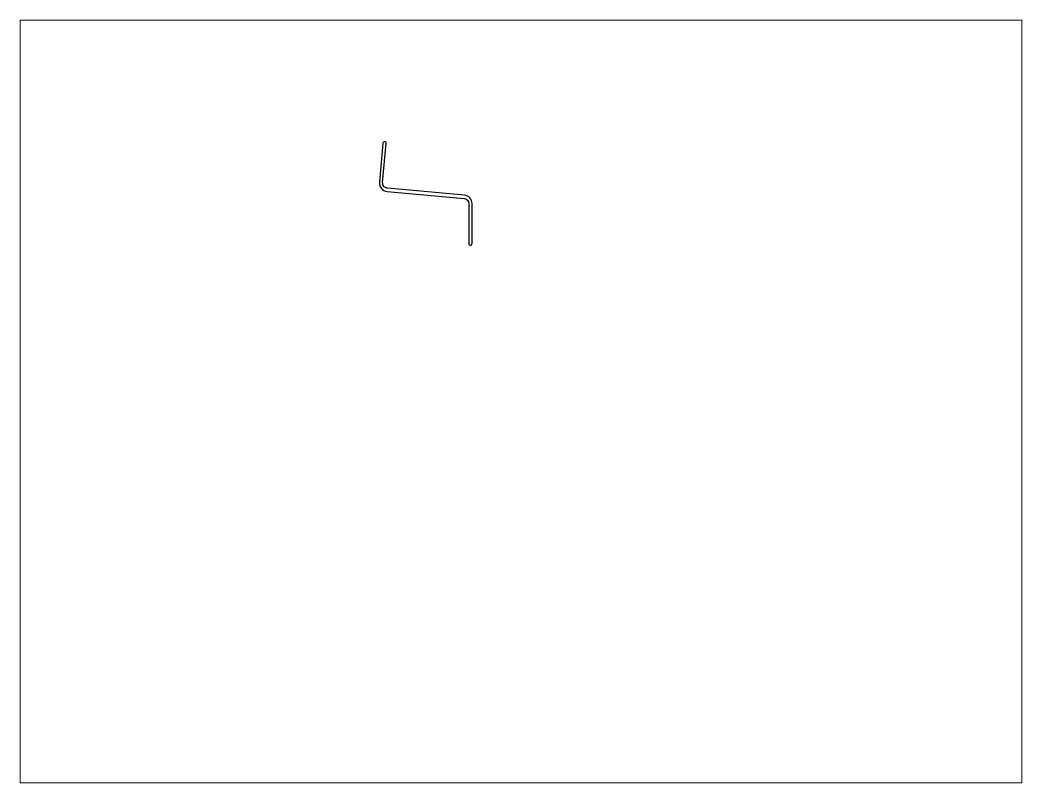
# Paper-space layout 'Layout1' of a CAD drawing. Extents: x 27 to 240, y 20 to 183.
# The model-space entities are those that its viewports show. They can reach past a viewport. Long polylines and large blocks are cut down to what shows.
import ezdxf

# ---------------------------------------------------------------- set-up
doc = ezdxf.new("R2010")
doc.units = 0
doc.header["$LTSCALE"] = 15
doc.layers.get('0').update_dxf_attribs({"linetype": 'CONTINUOUS'})

msp = doc.modelspace()

# ---------------------------------------------------------------- linework, layer by layer
at = {"ltscale": 10}
msp.add_line((138.05, 230.38), (138.05, 230.38), dxfattribs=at)
msp.add_lwpolyline([(168.6, 208.52, -0.387874), (170.42, 206.53), (170.42, 191.12, 0.414214), (171.05, 190.49), (171.05, 190.49, 0.414214), (171.67, 191.12), (171.67, 206.53, 0.387874), (168.72, 209.76), (139.06, 212.46, -0.414214), (137.25, 214.64), (138.62, 229.7, 0.414214), (138.05, 230.38, 0.414214), (137.37, 229.81), (136, 214.75, 0.414214), (138.94, 211.22)], format="xyb", close=True, dxfattribs=at)

psp = doc.layouts.get("Layout1")

# ---------------------------------------------------------------- viewports
at = {"layer": '0', "color": 0, "linetype": 'BYBLOCK', "ltscale": 0.05}
psp.add_viewport(center=(133.35, 101.6), size=(213.36, 162.56), view_center_point=(190.51, 130.3), view_height=293.8955, dxfattribs=at)

doc.saveas('drawing.dxf')
